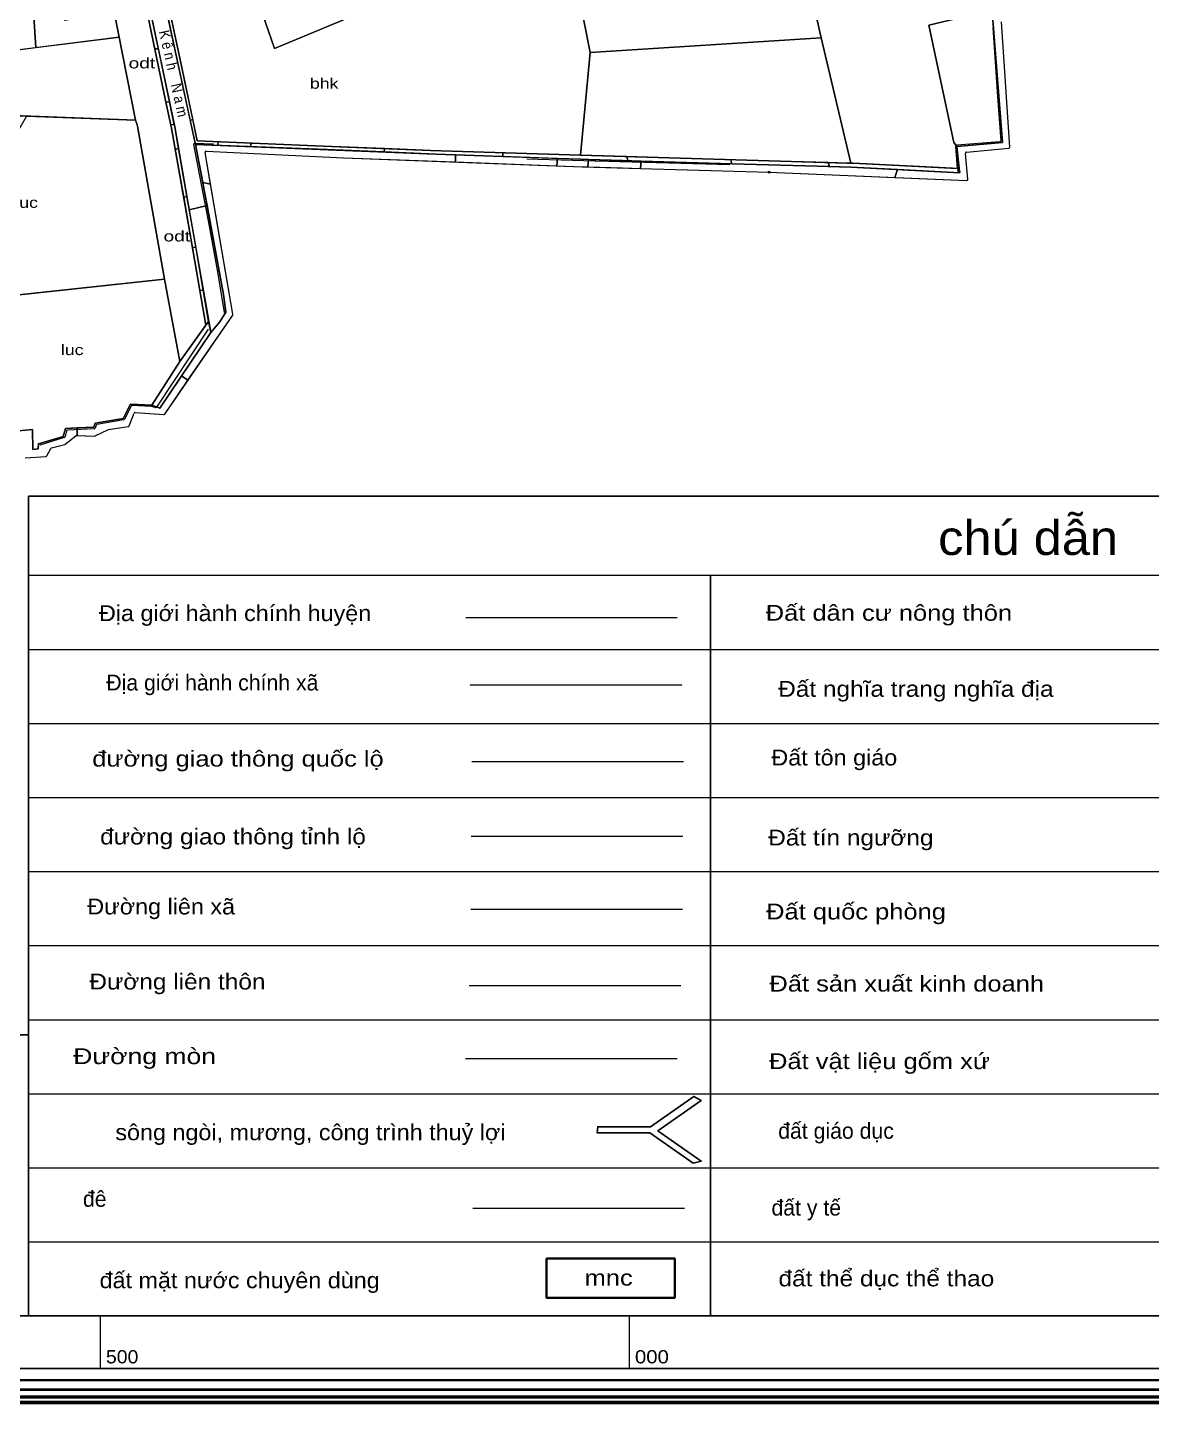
# Model space of a CAD drawing. Header units: metres. Extents: x 558415 to 562400, y 2247179 to 2251032.
# Drawn here: x 560431 to 561493, y 2247179 to 2248479 of the extents above; entities that cross this region are included whole.
import ezdxf
from ezdxf.enums import TextEntityAlignment as Align

# ---------------------------------------------------------------- set-up
doc = ezdxf.new("R2010")
doc.units = ezdxf.units.M
doc.header["$LTSCALE"] = 4
doc.header["$PDMODE"] = 32
doc.header["$PDSIZE"] = 2
for name, color, linetype, lineweight in [('1', 7, 'Continuous', 13), ('17', 7, 'Continuous', 13), ('2', 7, 'Continuous', 13), ('23', 7, 'Continuous', 13), ('33', 7, 'Continuous', 13), ('35', 7, 'Continuous', 25), ('4', 7, 'Continuous', 13), ('45', 7, 'Continuous', 13), ('5', 7, 'Continuous', 13), ('56', 7, 'Continuous', 13), ('6', 7, 'Continuous', 13), ('61', 7, 'Continuous', 25), ('62', 7, 'Continuous', 25), ('63', 7, 'Continuous', 13), ('7', 7, 'Continuous', 13)]:
    doc.layers.add(name, color=color, linetype=linetype, lineweight=lineweight)
doc.layers.add('44', color=7, linetype='Continuous')

msp = doc.modelspace()

# ---------------------------------------------------------------- linework, layer by layer
at = {"layer": '1'}
for p, q in [((560551.046, 2248459.605), (560554.556, 2248458.942)), ((560584.661, 2248391.494), (560587.05, 2248392.338)), ((560570.418, 2248364.226), (560573.609, 2248365.105)), ((560767.929, 2248361.769), (560768.223, 2248364.9))]:
    msp.add_line(p, q, dxfattribs=at)
for points in [[(560554.556, 2248458.942), (560552.155, 2248470.319), (560543.953, 2248509.86), (560540.777, 2248509.081), (560539.59, 2248514.759)], [(560539.59, 2248514.759), (560543.029, 2248498.303), (560551.046, 2248459.605)], [(560587.05, 2248392.338), (560575.846, 2248446.108), (560566.027, 2248491.781), (560563.125, 2248491.449)], [(560563.125, 2248491.449), (560566.1, 2248477.734), (560584.661, 2248391.494)], [(560573.609, 2248365.105), (560570.048, 2248385.523), (560569.629, 2248387.509), (560566.158, 2248387.574)], [(560566.158, 2248387.574), (560566.862, 2248384.305), (560570.418, 2248364.226)], [(560768.223, 2248364.9), (560710.379, 2248367.075), (560642.455, 2248370.065), (560641.251, 2248366.851), (560767.929, 2248361.769)], [(560880.088, 2248361.077), (560811.848, 2248363.259), (560768.223, 2248364.9), (560767.929, 2248361.769), (560816.694, 2248359.813)], [(560816.694, 2248359.813), (560879.988, 2248357.497), (560880.088, 2248361.077)], [(560997.14, 2248357.408), (560953.608, 2248358.727), (560880.088, 2248361.077), (560879.988, 2248357.497), (560953.54, 2248354.805)], [(560953.54, 2248354.805), (560998.589, 2248353.501), (560997.312, 2248356.944), (560997.14, 2248357.408)], [(561311.561, 2248346.14), (561211.334, 2248351.097), (561205.437, 2248351.097), (561187.646, 2248351.636), (561188.771, 2248347.998), (561209.052, 2248347.411)], [(561209.052, 2248347.411), (561311.994, 2248342.164), (561311.561, 2248346.14)]]:
    msp.add_lwpolyline(points, dxfattribs=at)
for points in [[(560561.211, 2248410.539), (560561.61, 2248408.688), (560565.082, 2248409.057), (560554.556, 2248458.942), (560551.046, 2248459.605)], [(560566.158, 2248387.574), (560569.629, 2248387.509), (560565.082, 2248409.057), (560561.61, 2248408.688)], [(560589.518, 2248368.926), (560610.729, 2248368.075), (560611.15, 2248371.444), (560591.221, 2248372.321), (560587.05, 2248392.338), (560584.661, 2248391.494)], [(560641.251, 2248366.851), (560642.455, 2248370.065), (560611.15, 2248371.444), (560610.729, 2248368.075)], [(560578.47, 2248318.756), (560581.506, 2248319.828), (560573.609, 2248365.105), (560570.418, 2248364.226)], [(560998.589, 2248353.501), (561096.58, 2248350.666), (561095.791, 2248354.419), (560997.14, 2248357.408)], [(561188.771, 2248347.998), (561187.646, 2248351.636), (561095.791, 2248354.419), (561096.58, 2248350.666)], [(560583.079, 2248292.726), (560586.76, 2248271.181), (560589.834, 2248272.074), (560581.506, 2248319.828), (560578.47, 2248318.756)], [(560593.669, 2248230.745), (560596.992, 2248231.032), (560589.834, 2248272.074), (560586.76, 2248271.181)], [(560599.292, 2248197.832), (560601.962, 2248201.555), (560596.851, 2248231.02), (560593.669, 2248230.745)]]:
    msp.add_lwpolyline(points, close=True, dxfattribs=at)
at = {"layer": '17'}
for p, q in [((561309.291, 2248366.967), (561352.286, 2248370.544)), ((561311.994, 2248342.164), (561311.561, 2248346.14))]:
    msp.add_line(p, q, dxfattribs=at)
for points in [[(560793.974, 2248935.292), (560778.542, 2248926.512), (560770.802, 2248924.008), (560635.18, 2248837.801), (560586.165, 2248792.013), (560541.204, 2248740.145), (560527.568, 2248715.106), (560522.04, 2248698.294), (560529.779, 2248665.742), (560536.781, 2248633.548), (560549.311, 2248572.022), (560556.313, 2248536.967), (560575.846, 2248446.108), (560591.221, 2248372.321)], [(560503.225, 2248694.104), (560511.58, 2248651.414), (560524.848, 2248584.636), (560539.59, 2248514.759), (560543.029, 2248498.303), (560561.211, 2248410.539), (560566.862, 2248384.305), (560583.079, 2248292.726), (560599.292, 2248197.832)], [(561309.291, 2248366.967), (561352.286, 2248370.544), (561343.084, 2248490.562)], [(560589.518, 2248368.926), (560816.694, 2248359.813), (560953.54, 2248354.805), (561209.052, 2248347.411), (561311.994, 2248342.164)], [(561311.561, 2248346.14), (561211.334, 2248351.097), (561205.437, 2248351.097), (560953.608, 2248358.727), (560811.848, 2248363.259), (560710.379, 2248367.075), (560591.221, 2248372.321)], [(560493.461, 2248101.661), (560466.68, 2248100.23), (560464.469, 2248092.598), (560441.374, 2248085.682), (560440.882, 2248081.151), (560435.968, 2248080.435), (560435.477, 2248099.275), (560412.873, 2248097.129), (560404.766, 2248142.916), (560391.975, 2248143.137)], [(560548.25, 2248122.17), (560528.349, 2248123.363), (560521.224, 2248109.769), (560494.935, 2248105.238)]]:
    msp.add_lwpolyline(points, dxfattribs=at)
at = {"layer": '2'}
for points in [[(560600.654, 2248310.975), (560597.938, 2248325.76), (560589.518, 2248368.926), (560566.1, 2248477.734), (560558.048, 2248514.859), (560542.618, 2248516.296), (560552.155, 2248470.319)], [(560552.155, 2248470.319), (560570.048, 2248385.523), (560583.713, 2248307.174), (560600.654, 2248310.975)]]:
    msp.add_lwpolyline(points, dxfattribs=at)
for points in [[(560603.991, 2248190.901), (560612.674, 2248201.117), (560618.199, 2248210.312), (560616.094, 2248226.914), (560600.654, 2248310.975), (560583.713, 2248307.174)], [(560548.25, 2248122.17), (560555.959, 2248119.638), (560603.991, 2248190.901), (560601.962, 2248201.555), (560574.742, 2248163.594)]]:
    msp.add_lwpolyline(points, close=True, dxfattribs=at)
at = {"layer": '23'}
for points in [[(560536.367, 2248546.431), (560552.155, 2248470.319), (560570.048, 2248385.523), (560601.962, 2248201.555)], [(560603.991, 2248190.901), (560612.674, 2248201.117), (560618.199, 2248210.312), (560616.094, 2248226.914), (560597.938, 2248325.76), (560589.518, 2248368.926), (560566.1, 2248477.734), (560553.469, 2248535.97)]]:
    msp.add_lwpolyline(points, dxfattribs=at)
msp.add_lwpolyline([(560548.25, 2248122.17), (560574.742, 2248163.594), (560601.962, 2248201.555), (560603.991, 2248190.901), (560555.959, 2248119.638)], close=True, dxfattribs=at)
at = {"layer": '35'}
msp.add_lwpolyline([(560007.674, 2247526.844), (560431.674, 2247526.844), (560431.674, 2247261.244), (560007.674, 2247261.244)], close=True, dxfattribs=at)
at = {"layer": '4'}
for p, q in [((561343.16, 2248479.343), (561347.802, 2248414.293)), ((561347.802, 2248414.289), (561350.977, 2248372.307)), ((560587.819, 2248368.672), (560602.666, 2248291.633)), ((560606.613, 2248368.993), (560588.85, 2248369.86)), ((561350.055, 2248371.234), (561309.335, 2248368.134)), ((561308.414, 2248367.063), (561310.197, 2248342.966)), ((560967.571, 2248352.959), (560902.81, 2248355.05)), ((561094.781, 2248349.705), (560967.577, 2248352.959)), ((560602.668, 2248291.621), (560610.791, 2248246.563)), ((560610.793, 2248246.547), (560616.827, 2248209.847)), ((560601.739, 2248194.281), (560552.691, 2248120.531)), ((560528.79, 2248121.443), (560522.575, 2248109.003)), ((560547.78, 2248121.103), (560529.734, 2248121.995)), ((560521.854, 2248108.465), (560496.463, 2248104.007)), ((560551.604, 2248120.118), (560547.985, 2248121.071)), ((560467.839, 2248098.094), (560466.318, 2248092.578)), ((560493.819, 2248099.926), (560468.759, 2248098.827)), ((560495.693, 2248103.355), (560494.719, 2248100.593)), ((560465.662, 2248091.892), (560442.498, 2248084.391))]:
    msp.add_line(p, q, dxfattribs=at)
for centre, start, end in [((561348.799, 2248414.364), 184.08161, 184.32418), ((560588.801, 2248368.861), 87.20591, 190.9083), ((561349.979, 2248372.231), 274.35398, 4.32418), ((561309.411, 2248367.137), 94.35398, 184.23261), ((560967.603, 2248353.959), 268.15076, 268.53467), ((560601.684, 2248291.444), 10.2188, 10.9083), ((560609.806, 2248246.385), 9.33623, 10.2188), ((560529.685, 2248120.996), 87.17134, 153.45366), ((560521.681, 2248109.45), 279.9577, 333.45366), ((560547.73, 2248120.104), 75.24173, 87.17134), ((560551.858, 2248121.085), 255.24173, 326.37365), ((560468.803, 2248097.828), 92.5122, 164.58956), ((560493.776, 2248100.925), 272.5122, 340.57438), ((560496.636, 2248103.022), 99.9577, 160.57438), ((560465.354, 2248092.843), 287.9428, 344.58956)]:
    msp.add_arc(centre, 1, start, end, dxfattribs=at)
at = {"layer": '45'}
for p, q in [((560962.808, 2248455.775), (561180.948, 2248469.816)), ((561308.414, 2248367.063), (561309.956, 2248346.219))]:
    msp.add_line(p, q, dxfattribs=at)
for points in [[(560664.294, 2248459.706), (560781.857, 2248508.713), (560810.694, 2248509.505), (560809.099, 2248572.488), (560816.47, 2248597.886), (560794.327, 2248637.335), (560770.403, 2248636.877), (560764.138, 2248665.137), (560754.462, 2248670.521)], [(560693.04, 2248644.525), (560711.222, 2248644.287), (560712.204, 2248620.678), (560636.286, 2248615.192), (560613.437, 2248609.228), (560627.441, 2248566.303), (560664.294, 2248459.706)], [(561180.948, 2248469.816), (561171.668, 2248512.063), (561143.352, 2248634.766), (560931.823, 2248592.519)], [(560931.823, 2248592.519), (560951.384, 2248513.367), (560962.808, 2248455.775)], [(560781.857, 2248508.713), (560664.294, 2248459.706), (560627.441, 2248566.303)], [(561346.404, 2248496.71), (561340.506, 2248546.136), (561215.571, 2248520.917), (561171.668, 2248512.063), (561180.948, 2248469.816), (561209.19, 2248351.097)], [(560556.313, 2248536.967), (560575.846, 2248446.108), (560591.221, 2248372.321), (560710.379, 2248367.075)], [(560953.608, 2248358.727), (560962.808, 2248455.775), (560951.384, 2248513.367), (560781.857, 2248508.713)], [(560599.292, 2248197.832), (560583.079, 2248292.726), (560566.862, 2248384.305), (560561.211, 2248410.539), (560543.029, 2248498.303), (560512.746, 2248494.154), (560533.017, 2248391.848), (560534.491, 2248387.555), (560534.746, 2248386.117), (560560.369, 2248241.577)], [(561308.657, 2248367.794), (561306.356, 2248370.795), (561282.769, 2248481.686), (561346.404, 2248496.71)], [(560710.379, 2248367.075), (560811.848, 2248363.259), (560953.608, 2248358.727)], [(561209.19, 2248351.097), (561211.334, 2248351.097), (561309.956, 2248346.219), (561308.414, 2248367.063)], [(561309.956, 2248346.219), (561311.561, 2248346.14), (561309.291, 2248366.967), (561308.657, 2248367.794)], [(560560.369, 2248241.577), (560574.742, 2248163.594), (560599.292, 2248197.832)]]:
    msp.add_lwpolyline(points, dxfattribs=at)
for points in [[(560358.825, 2248463.716), (560372.877, 2248458.662), (560400.15, 2248455.442), (560438.821, 2248460.39), (560432.452, 2248558.756), (560365.867, 2248550.753)], [(560517.443, 2248470.449), (560512.746, 2248494.154), (560500, 2248491.981), (560466.121, 2248486.206), (560466.121, 2248502.662), (560435.971, 2248504.401), (560438.821, 2248460.39)], [(561306.356, 2248370.795), (561308.657, 2248367.794), (561309.291, 2248366.967), (561352.286, 2248370.544), (561343.084, 2248490.562), (561346.895, 2248491.702), (561346.404, 2248496.71), (561282.769, 2248481.686)], [(560400.15, 2248396.803), (560400.518, 2248396.774), (560430.062, 2248395.676), (560533.017, 2248391.848), (560517.443, 2248470.449), (560400.15, 2248455.442)], [(560953.608, 2248358.727), (561205.437, 2248351.097), (561209.19, 2248351.097), (561180.948, 2248469.816), (560962.808, 2248455.775)], [(560329.675, 2248220.364), (560386.83, 2248226.501), (560387.012, 2248222.863), (560560.369, 2248241.577), (560534.746, 2248386.117), (560534.491, 2248387.555), (560533.017, 2248391.848), (560430.062, 2248395.676)], [(560412.873, 2248097.129), (560435.477, 2248099.275), (560435.968, 2248080.435), (560440.882, 2248081.151), (560441.374, 2248085.682), (560464.469, 2248092.598), (560466.68, 2248100.23), (560493.461, 2248101.661), (560494.935, 2248105.238), (560521.224, 2248109.769), (560528.349, 2248123.363), (560548.25, 2248122.17), (560574.742, 2248163.594), (560560.369, 2248241.577), (560387.012, 2248222.863), (560391.007, 2248143.154), (560404.766, 2248142.916)]]:
    msp.add_lwpolyline(points, close=True, dxfattribs=at)
for end in [184.23117, 184.22315]:
    msp.add_arc((561309.411, 2248367.137), 1, 138.92337, end, dxfattribs=at)
at = {"layer": '5'}
for p, q in [((560512.746, 2248494.154), (560533.017, 2248391.848)), ((560534.746, 2248386.117), (560560.369, 2248241.577)), ((560387.012, 2248222.863), (560560.369, 2248241.577)), ((560494.935, 2248105.238), (560493.461, 2248101.661))]:
    msp.add_line(p, q, dxfattribs=at)
for points in [[(560589.962, 2248676.2), (560599.801, 2248645.715), (560613.437, 2248609.228), (560627.441, 2248566.303), (560664.294, 2248459.706), (560781.857, 2248508.713)], [(561143.352, 2248634.766), (561171.668, 2248512.063), (561180.948, 2248469.816), (561209.217, 2248350.982)], [(560953.608, 2248358.727), (560962.808, 2248455.775), (560951.384, 2248513.367), (560931.823, 2248592.519)], [(560534.746, 2248386.117), (560534.491, 2248387.555), (560533.017, 2248391.848), (560512.746, 2248494.154), (560466.121, 2248486.206), (560466.121, 2248502.662), (560508.323, 2248511.324), (560496.162, 2248566.413)], [(560533.017, 2248391.848), (560400.518, 2248396.774), (560368.823, 2248399.278), (560319.543, 2248402.154)], [(560533.017, 2248391.848), (560534.491, 2248387.555), (560534.746, 2248386.117), (560560.369, 2248241.577), (560574.742, 2248163.594)], [(561311.561, 2248346.14), (561311.222, 2248349.247), (561309.291, 2248366.967)], [(560560.369, 2248241.577), (560574.742, 2248163.594), (560548.25, 2248122.17)]]:
    msp.add_lwpolyline(points, dxfattribs=at)
at = {"layer": '56', "lineweight": 25}
for p, q in [((560431.674, 2247261.244), (560431.674, 2248036.244)), ((562318.184, 2248036.244), (560431.674, 2248036.244)), ((561076.274, 2247261.244), (561076.274, 2247961.244)), ((560431.674, 2247261.244), (562318.184, 2247261.244))]:
    msp.add_line(p, q, dxfattribs=at)
at = {"layer": '56'}
for p, q in [((562318.184, 2247961.244), (560431.674, 2247961.244)), ((560845.073, 2247921.656), (561045.073, 2247921.656)), ((560431.674, 2247891.244), (562318.184, 2247891.244)), ((560849.282, 2247857.738), (561049.282, 2247857.738)), ((560431.674, 2247821.244), (562318.184, 2247821.244)), ((560850.965, 2247785.409), (561050.965, 2247785.409)), ((560850.965, 2247785.409), (561050.965, 2247785.409)), ((560431.674, 2247751.244), (562318.184, 2247751.244)), ((560850.124, 2247714.761), (561050.124, 2247714.761)), ((560850.124, 2247714.761), (561050.124, 2247714.761)), ((560431.674, 2247681.244), (562318.184, 2247681.244)), ((560850.04, 2247645.796), (561050.04, 2247645.796)), ((560431.674, 2247611.244), (562318.184, 2247611.244)), ((560848.356, 2247573.467), (561048.356, 2247573.467)), ((560431.674, 2247541.244), (562318.184, 2247541.244)), ((560844.989, 2247504.502), (561044.989, 2247504.502)), ((560431.674, 2247471.244), (562318.184, 2247471.244)), ((560431.674, 2247401.244), (562318.184, 2247401.244)), ((560851.779, 2247363.159), (561051.779, 2247363.159)), ((560431.674, 2247331.244), (562318.184, 2247331.244))]:
    msp.add_line(p, q, dxfattribs=at)
at = {"layer": '56', "lineweight": 25}
msp.add_lwpolyline([(561019.836, 2247439.964), (560969.836, 2247439.964), (560969.212, 2247434.356), (561019.212, 2247434.356), (561060.17, 2247405.677), (561067.656, 2247407.546), (561026.698, 2247436.225), (561067.656, 2247464.904), (561060.794, 2247468.643)], close=True, dxfattribs=at)
at = {"layer": '56', "lineweight": 35}
msp.add_lwpolyline([(560921.414, 2247315.268), (561042.618, 2247315.268), (561042.618, 2247278.263), (560921.414, 2247278.263)], close=True, dxfattribs=at)
at = {"layer": '6'}
for p, q in [((561359.285, 2248366.275), (561351.551, 2248484.678)), ((560624.988, 2248208.31), (560598.664, 2248361.372)), ((560599.699, 2248362.54), (560729.696, 2248356.206)), ((560729.708, 2248356.206), (560955.205, 2248347.845)), ((561319.712, 2248335.952), (561317.382, 2248360.374)), ((561318.285, 2248361.464), (561358.38, 2248365.214)), ((560955.213, 2248347.845), (561131.808, 2248342.68)), ((561131.82, 2248342.68), (561318.675, 2248334.858)), ((560560.515, 2248113.942), (560624.827, 2248207.574)), ((560526.954, 2248102.705), (560531.55, 2248114.747)), ((560532.553, 2248115.388), (560559.622, 2248113.511)), ((560494.79, 2248093.169), (560506.842, 2248099.137)), ((560507.138, 2248099.23), (560526.168, 2248102.073)), ((560453.445, 2248081.859), (560465.988, 2248085.136)), ((560466.353, 2248085.318), (560476.547, 2248093.328)), ((560477.192, 2248093.541), (560494.318, 2248093.066)), ((560428.744, 2248072.475), (560448.397, 2248073.837)), ((560449.217, 2248074.377), (560452.809, 2248081.349))]:
    msp.add_line(p, q, dxfattribs=at)
for centre, start, end in [((560599.65, 2248361.541), 87.21052, 189.75829), ((560729.745, 2248357.205), 267.21052, 267.87665), ((561318.378, 2248360.469), 95.34338, 185.4497), ((561358.287, 2248366.21), 275.34337, 3.73704), ((560955.242, 2248348.844), 267.87665, 268.3248), ((561131.778, 2248341.681), 87.60299, 88.3248), ((561318.717, 2248335.857), 267.60299, 5.4497), ((560624.003, 2248208.14), 325.51667, 9.75829), ((560532.484, 2248114.39), 86.03292, 159.11182), ((560559.691, 2248114.508), 266.03292, 325.51667), ((560507.286, 2248098.241), 98.49546, 116.34312), ((560526.02, 2248103.062), 278.49546, 339.11182), ((560465.735, 2248086.104), 284.64441, 308.15865), ((560477.165, 2248092.541), 88.41101, 128.15865), ((560494.346, 2248094.066), 268.41101, 296.34312), ((560448.328, 2248074.835), 273.96431, 332.74607), ((560453.698, 2248080.891), 104.64441, 152.74607)]:
    msp.add_arc(centre, 1, start, end, dxfattribs=at)
at = {"layer": '61', "lineweight": 60}
msp.add_lwpolyline([(562400.184, 2247315.512), (562400.184, 2247179.244), (558414.512, 2247179.244), (558414.512, 2247315.512)], dxfattribs=at)
at = {"layer": '61', "lineweight": 53}
msp.add_lwpolyline([(562395.184, 2247315.512), (562395.184, 2247184.244), (558419.512, 2247184.244), (558419.512, 2247315.512)], dxfattribs=at)
at = {"layer": '61', "lineweight": 40}
msp.add_lwpolyline([(562388.184, 2247315.512), (562388.184, 2247191.244), (558426.512, 2247191.244), (558426.512, 2247315.512)], dxfattribs=at)
at = {"layer": '61', "lineweight": 35}
msp.add_lwpolyline([(562379.184, 2247315.512), (562379.184, 2247200.244), (558435.512, 2247200.244), (558435.512, 2247315.512)], dxfattribs=at)
at = {"layer": '61'}
msp.add_lwpolyline([(562368.184, 2247315.512), (562368.184, 2247211.244), (558446.512, 2247211.244), (558446.512, 2247315.512)], dxfattribs=at)
at = {"layer": '62'}
msp.add_lwpolyline([(562318.184, 2247315.512), (562318.184, 2247261.244), (558496.512, 2247261.244), (558496.512, 2247315.512)], dxfattribs=at)
at = {"layer": '63'}
for p, q in [((560500, 2247211.244), (560500, 2247261.244)), ((561000, 2247211.244), (561000, 2247261.244))]:
    msp.add_line(p, q, dxfattribs=at)
at = {"layer": '7'}
for p, q in [((561359.285, 2248366.275), (561351.551, 2248484.678)), ((560599.699, 2248362.54), (560729.696, 2248356.206)), ((561319.712, 2248335.952), (561317.382, 2248360.374)), ((561318.285, 2248361.464), (561358.38, 2248365.214)), ((560955.205, 2248347.845), (560955.213, 2248347.845)), ((560526.954, 2248102.705), (560531.55, 2248114.747)), ((560532.553, 2248115.388), (560559.622, 2248113.511)), ((560494.79, 2248093.169), (560506.842, 2248099.137)), ((560507.138, 2248099.23), (560526.168, 2248102.073)), ((560453.445, 2248081.859), (560465.988, 2248085.136)), ((560466.353, 2248085.318), (560476.547, 2248093.328)), ((560428.744, 2248072.475), (560448.397, 2248073.837)), ((560449.217, 2248074.377), (560452.809, 2248081.349))]:
    msp.add_line(p, q, dxfattribs=at)
for points in [[(561486.494, 2248510.289), (561486.494, 2248518.943), (561346.895, 2248491.702), (561343.084, 2248490.562), (561352.286, 2248370.544), (561309.291, 2248366.967), (561311.561, 2248346.14), (561311.994, 2248342.164), (561253.196, 2248345.161), (561250.747, 2248337.702), (561318.675, 2248334.858)], [(560729.708, 2248356.206), (560835.506, 2248352.283), (560835.506, 2248359.125), (560816.694, 2248359.813), (560767.929, 2248361.769), (560713.861, 2248363.938), (560589.518, 2248368.926), (560596.528, 2248332.987)], [(560596.528, 2248332.987), (560603.816, 2248331.416), (560598.664, 2248361.372)], [(560955.213, 2248347.845), (560960.526, 2248347.69), (560960.962, 2248354.59), (560953.54, 2248354.805), (560931.655, 2248355.606), (560931.143, 2248348.737), (560955.205, 2248347.845)], [(561131.82, 2248342.68), (561250.747, 2248337.702), (561253.196, 2248345.161), (561209.052, 2248347.411), (561188.771, 2248347.998), (561096.58, 2248350.666), (561010.931, 2248353.144), (561010.335, 2248346.233), (561131.808, 2248342.68)], [(560624.988, 2248208.31), (560603.816, 2248331.416), (560596.528, 2248332.987)], [(560596.528, 2248332.987), (560597.938, 2248325.76), (560600.654, 2248310.975)], [(560600.654, 2248310.975), (560616.094, 2248226.914), (560618.199, 2248210.312), (560612.674, 2248201.117)], [(560612.674, 2248201.117), (560603.991, 2248190.901), (560576.497, 2248150.11), (560582.426, 2248145.842), (560624.827, 2248207.574)], [(560576.497, 2248150.11), (560555.959, 2248119.638), (560548.25, 2248122.17), (560528.349, 2248123.363), (560521.289, 2248109.892)], [(560560.515, 2248113.942), (560582.426, 2248145.843), (560576.497, 2248150.11)], [(560477.192, 2248093.541), (560477.687, 2248093.527), (560477.687, 2248100.818), (560466.68, 2248100.23), (560464.469, 2248092.598), (560441.374, 2248085.682), (560440.882, 2248081.151), (560435.968, 2248080.435), (560435.477, 2248099.275), (560412.873, 2248097.129), (560410.318, 2248111.557), (560402.378, 2248110.617), (560405.984, 2248090.713)], [(560521.289, 2248109.892), (560521.224, 2248109.769), (560494.935, 2248105.238), (560493.461, 2248101.661), (560477.687, 2248100.818), (560477.687, 2248093.527), (560494.318, 2248093.066)]]:
    msp.add_lwpolyline(points, dxfattribs=at)
for points in [[(560931.143, 2248348.737), (560931.655, 2248355.606), (560835.506, 2248359.125), (560835.506, 2248352.283)], [(560993.108, 2248346.737), (561010.335, 2248346.233), (561010.931, 2248353.144), (560993.324, 2248353.654), (560960.962, 2248354.59), (560960.526, 2248347.689)]]:
    msp.add_lwpolyline(points, close=True, dxfattribs=at)
for centre, start, end in [((560599.65, 2248361.541), 87.21052, 189.75829), ((560729.745, 2248357.205), 267.21052, 267.87665), ((561318.378, 2248360.469), 95.34338, 185.4497), ((561358.287, 2248366.21), 275.34337, 3.73704), ((560955.242, 2248348.844), 267.87665, 267.87665), ((561131.778, 2248341.681), 87.60299, 88.3248), ((561318.717, 2248335.857), 267.60299, 5.4497), ((560624.003, 2248208.14), 325.51667, 9.75829), ((560532.484, 2248114.39), 86.03292, 159.11182), ((560559.691, 2248114.508), 266.03292, 325.51667), ((560507.286, 2248098.241), 98.49546, 116.34312), ((560526.02, 2248103.062), 278.49546, 339.11182), ((560465.735, 2248086.104), 284.64441, 308.15865), ((560477.165, 2248092.541), 88.41101, 128.15865), ((560494.346, 2248094.066), 268.41101, 296.34312), ((560448.328, 2248074.835), 273.96431, 332.74607), ((560453.698, 2248080.891), 104.64441, 152.74607)]:
    msp.add_arc(centre, 1, start, end, dxfattribs=at)
msp.add_point((561131.808, 2248342.68), dxfattribs=at)

# ---------------------------------------------------------------- texts
at = {"layer": '33'}
for s, width, p in [('odt', 1.35, (560538.985, 2248440.767)), ('bhk', 1.25, (560711.294, 2248421.548)), ('luc', 1.25, (560430.044, 2248308.912)), ('odt', 1.35, (560571.998, 2248277.129)), ('luc', 1.25, (560473.106, 2248169.677))]:
    msp.add_text(s, height=10, dxfattribs=dict(at, width=width)).set_placement(p, align=Align.CENTER)
at = {"layer": '44', "width": 0.9}
msp.add_text('K ê n h    N a m', height=10, rotation=282.525, dxfattribs=at).set_placement((560555.016, 2248475.668))
at = {"layer": '56'}
for s, height, width, p in [('chú dẫn', 32.5, 1.1, (561376.639, 2247980.667)), ('Địa giới hành chính huyện', 15, 1.1, (560627.073, 2247918.113)), ('Đất dân cư nông thôn', 15, 1.2, (561245.064, 2247918.507)), ('Đất nghĩa trang nghĩa địa', 15, 1.15, (561270.557, 2247846.56)), ('đường giao thông quốc lộ', 15, 1.2, (560629.793, 2247780.57)), ('Đất tôn giáo', 15, 1.1, (561193.434, 2247781.637)), ('đường giao thông tỉnh lộ', 15, 1.15, (560625.09, 2247706.914)), ('Đất tín ngưỡng', 15, 1.15, (561209.069, 2247705.944)), ('Đường liên xã', 15, 1.1, (560557.204, 2247640.765)), ('Đất quốc phòng', 15, 1.2, (561213.967, 2247635.995)), ('Đường liên thôn', 15, 1.15, (560572.561, 2247569.78)), ('Đất sản xuất kinh doanh', 15, 1.2, (561261.9, 2247567.809)), ('Đường mòn', 15, 1.25, (560541.572, 2247499.22)), ('Đất vật liệu gốm xứ', 15, 1.2, (561236.149, 2247494.523)), ('sông ngòi, mương, công trình thuỷ lợi', 15, 1.1, (560698.262, 2247427.269)), ('đất mặt nước chuyên dùng', 15, 1.1, (560631.375, 2247287.346)), ('đất thể dục thể thao', 15, 1.15, (561242.666, 2247289.068)), ('mnc', 15, 1.2, (560980.144, 2247289.753))]:
    msp.add_text(s, height=height, dxfattribs=dict(at, width=width)).set_placement(p, align=Align.CENTER)
for s, p in [('Địa giới hành chính xã', (560605.579, 2247852.516)), ('đất giáo dục', (561195.081, 2247428.671)), ('đê', (560494.439, 2247364.287)), ('đất y tế', (561166.946, 2247356.014))]:
    msp.add_text(s, height=15, dxfattribs=at).set_placement(p, align=Align.CENTER)
at = {"layer": '63'}
for s, width, p in [('500', 1.1, (560505, 2247216.244)), ('000', 1.15, (561005, 2247216.244))]:
    msp.add_text(s, height=12.5, dxfattribs=dict(at, width=width)).set_placement(p)

doc.saveas('drawing.dxf')
